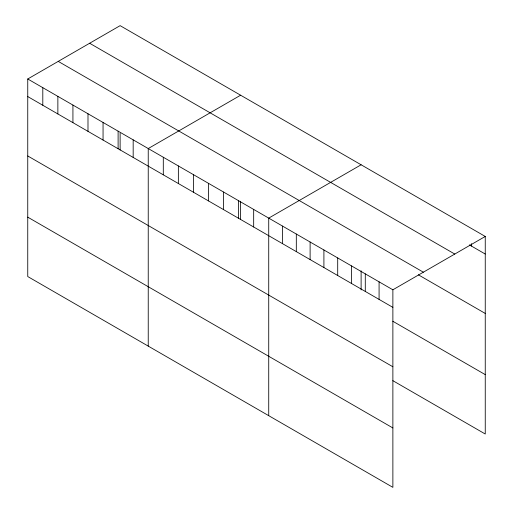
<?xml version="1.0" encoding="UTF-8"?>
<svg xmlns="http://www.w3.org/2000/svg" width="513" height="513" viewBox="0 0 513 513"><rect width="100%" height="100%" fill="white"/><g stroke="black" fill="none" stroke-linecap="round" stroke-linejoin="round"><path stroke-width="0.77" d="M27.747 78.983L392.875 289.794L392.875 487.35L27.747 276.545L27.747 78.983L120.125 25.65L485.253 236.455L485.253 434.017L392.836 380.659M240.616 95.213L148.238 148.552L148.238 346.108M361.114 164.782L268.729 218.115L268.729 415.677M392.875 289.794L485.253 236.455M469.395 244.881L485.253 254.038M89.64 43.252L454.768 254.057M58.232 61.387L423.36 272.191M418.358 274.808L485.253 313.43M27.747 96.566L392.875 307.37M392.836 321.266L485.253 374.625M27.747 155.958L392.875 366.763M27.747 217.153L392.875 427.957M471.46 243.675L471.46 246.073M379.081 281.829L379.081 299.406M365.288 273.865L365.288 291.442M361.114 270.819L361.114 289.948M351.495 265.901L351.495 283.484M337.701 257.936L337.701 275.519M323.908 249.972L323.908 267.555M310.115 242.008L310.115 259.591M296.315 234.043L296.315 251.626M282.522 226.079L282.522 243.662M253.672 209.419L253.672 227.002M240.616 201.256L240.616 219.615M238.609 200.724L238.609 218.307M223.546 192.029L223.546 209.612M208.483 183.333L208.483 200.916M193.42 174.638L193.42 192.221M178.364 165.943L178.364 183.526M163.301 157.247L163.301 174.83M133.175 139.857L133.175 157.44M120.125 133.22L120.125 150.046M118.112 131.161L118.112 148.738M103.055 122.466L103.055 140.043M87.992 113.771L87.992 131.347M72.929 105.075L72.929 122.652M57.866 96.373L57.866 113.957M42.803 87.678L42.803 105.261"/></g></svg>
